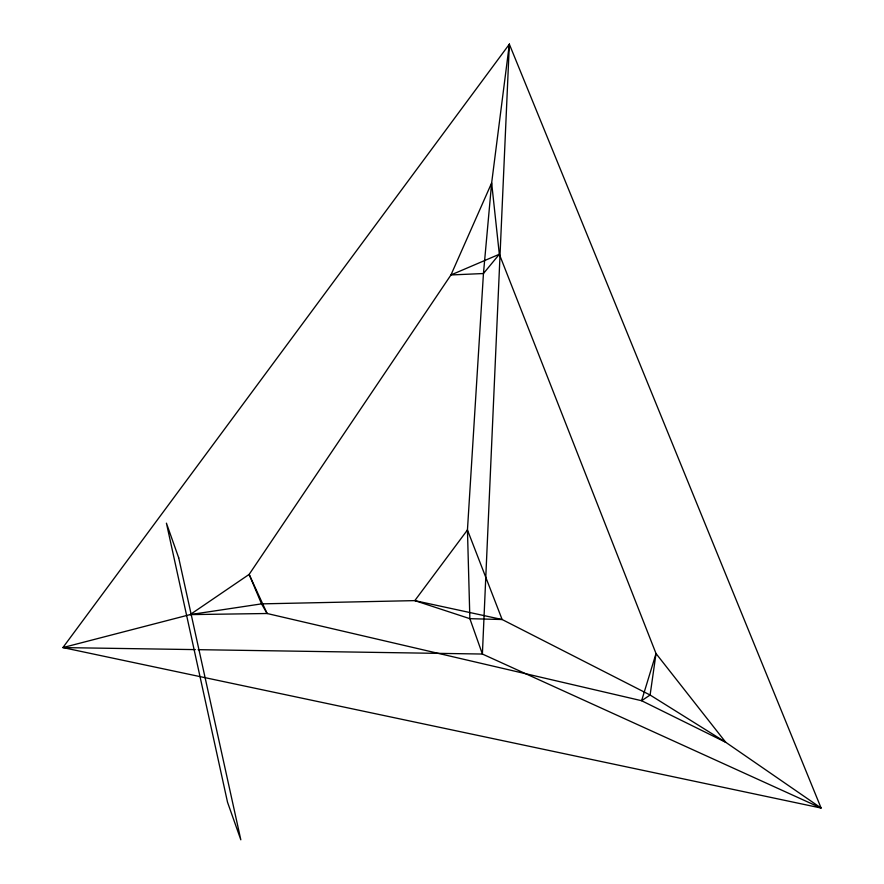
<?xml version="1.0" encoding="UTF-8"?>
<svg xmlns="http://www.w3.org/2000/svg" width="884" height="884" viewBox="0 0 884 884"><rect width="100%" height="100%" fill="white"/><g stroke="black" fill="none" stroke-linecap="round" stroke-linejoin="round"><path stroke-width="1.33" d="M195.364 649.618L62.897 647.585L509.35 44.2L821.103 808.042L62.897 647.585L190.115 614.612L261.542 603.871L414.806 600.623L502.134 619.518L650.105 695.023L725.742 742.295L821.103 808.042L482.388 654.038L198.127 649.663M509.35 44.2L482.388 654.038L469.868 618.678L467.448 529.969L483.449 273.532L491.648 182.944L509.35 44.2M656.027 653.552L650.105 695.023L641.607 700.714L267.112 613.507L190.115 614.612L249.144 574.401L450.951 274.957L491.648 182.944L499.338 254.26L656.027 653.552L725.742 742.295L641.607 700.714L656.027 653.552M467.448 529.969L414.806 600.623L469.868 618.678L502.134 619.518L467.448 529.969M499.338 254.26L483.449 273.532L450.951 274.957L499.338 254.26M267.112 613.507L261.542 603.871L249.144 574.401L267.112 613.507M178.712 557.859L166.424 523.162L227.519 802.23L240.824 839.8L178.712 557.859"/></g></svg>
